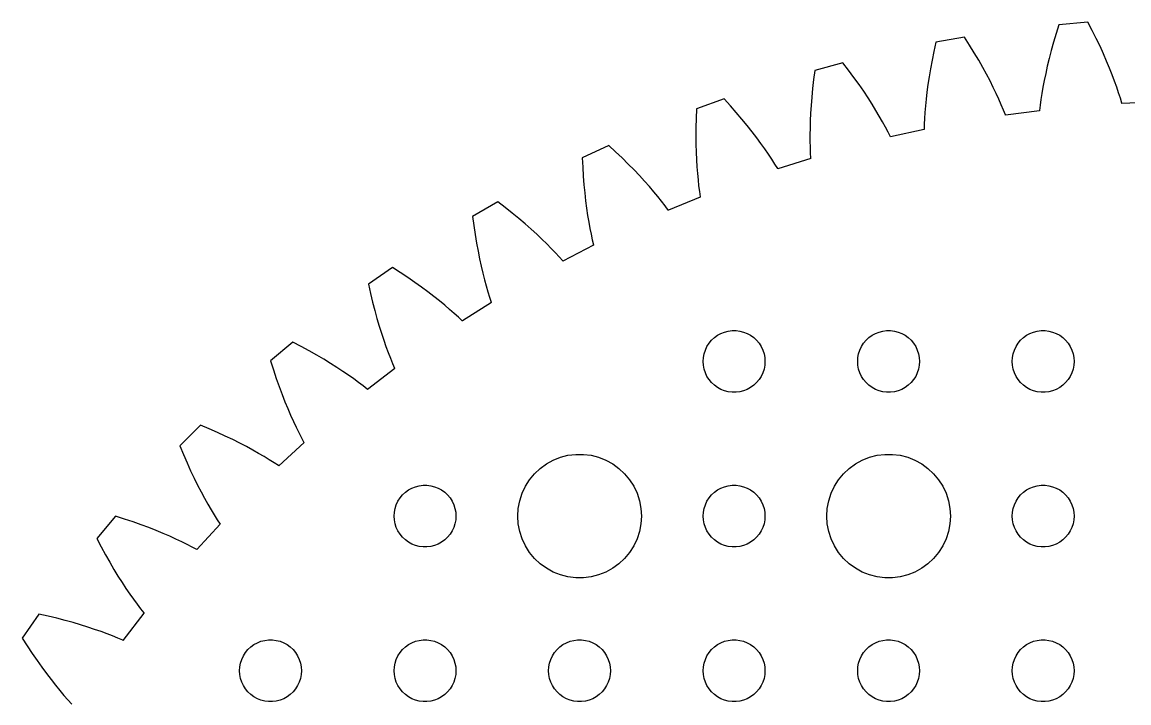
# Model space of a CAD drawing. Header units: metres. Extents: x -69 to 69, y -69 to 69.
# Drawn here: x -57.1 to -3.3, y 35.9 to 69 of the extents above; entities that cross this region are included whole.
import ezdxf

# ---------------------------------------------------------------- set-up
doc = ezdxf.new("R2010")
doc.units = ezdxf.units.M

msp = doc.modelspace()

# ---------------------------------------------------------------- linework, layer by layer
for p, q in [((-6.73305, 68.8321), (-6.8692, 68.3983)), ((-5.32181, 68.9556), (-6.73305, 68.8321)), ((-5.11238, 68.552), (-5.32181, 68.9556)), ((-11.3114, 68.2294), (-12.7065, 67.9834)), ((-11.0676, 67.8456), (-11.3114, 68.2294)), ((-6.8692, 68.3983), (-6.99295, 67.9795)), ((-4.91779, 68.161), (-5.11238, 68.552)), ((-12.7065, 67.9834), (-12.8044, 67.5393)), ((-10.8397, 67.473), (-11.0676, 67.8456)), ((-6.99295, 67.9795), (-7.10484, 67.5759)), ((-4.73752, 67.783), (-4.91779, 68.161)), ((-4.57106, 67.4184), (-4.73752, 67.783)), ((-12.8044, 67.5393), (-12.8911, 67.1113)), ((-10.6272, 67.1122), (-10.8397, 67.473)), ((-7.20544, 67.1879), (-7.29529, 66.8157)), ((-7.10484, 67.5759), (-7.20544, 67.1879)), ((-4.41795, 67.0674), (-4.57106, 67.4184)), ((-18.5833, 66.6172), (-18.6421, 66.1664)), ((-17.215, 66.9839), (-18.5833, 66.6172)), ((-16.9386, 66.6228), (-17.215, 66.9839)), ((-16.6791, 66.2715), (-16.9386, 66.6228)), ((-12.9674, 66.6995), (-13.0338, 66.3042)), ((-12.8911, 67.1113), (-12.9674, 66.6995)), ((-10.4296, 66.7634), (-10.6272, 67.1122)), ((-10.2464, 66.4271), (-10.4296, 66.7634)), ((-7.29529, 66.8157), (-7.37495, 66.4595)), ((-4.27765, 66.7305), (-4.41795, 67.0674)), ((-4.14966, 66.4079), (-4.27765, 66.7305)), ((-18.6421, 66.1664), (-18.6912, 65.7324)), ((-16.4359, 65.9306), (-16.6791, 66.2715)), ((-13.0338, 66.3042), (-13.0909, 65.9256)), ((-10.0773, 66.1037), (-10.2464, 66.4271)), ((-9.92169, 65.7936), (-10.0773, 66.1037)), ((-7.44499, 66.1196), (-7.50597, 65.7962)), ((-7.37495, 66.4595), (-7.44499, 66.1196)), ((-4.03345, 66.1001), (-4.14966, 66.4079)), ((-3.92848, 65.8072), (-4.03345, 66.1001)), ((-18.6912, 65.7324), (-18.7313, 65.3155)), ((-16.2087, 65.6004), (-16.4359, 65.9306)), ((-15.997, 65.2813), (-16.2087, 65.6004)), ((-13.1392, 65.5638), (-13.1794, 65.2191)), ((-13.0909, 65.9256), (-13.1392, 65.5638)), ((-9.7791, 65.497), (-9.92169, 65.7936)), ((-7.50597, 65.7962), (-7.55847, 65.4896)), ((-3.83423, 65.5295), (-3.92848, 65.8072)), ((-22.9875, 65.2286), (-24.3187, 64.7441)), ((-22.6808, 64.893), (-22.9875, 65.2286)), ((-18.7313, 65.3155), (-18.763, 64.9159)), ((-15.8003, 64.9739), (-15.997, 65.2813)), ((-13.1794, 65.2191), (-13.2119, 64.8917)), ((-9.64902, 65.2144), (-9.7791, 65.497)), ((-9.53091, 64.946), (-9.64902, 65.2144)), ((-7.60309, 65.1998), (-7.6404, 64.9271)), ((-7.55847, 65.4896), (-7.60309, 65.1998)), ((-3.75014, 65.2675), (-3.83423, 65.5295)), ((-3.67566, 65.0212), (-3.75014, 65.2675)), ((-3.67519, 65.0127), (-3.67566, 65.0212)), ((-2.00494, 65.0826), (-3.67519, 65.0127)), ((-24.3187, 64.7441), (-24.3379, 64.2898)), ((-22.3916, 64.5657), (-22.6808, 64.893)), ((-22.1196, 64.2472), (-22.3916, 64.5657)), ((-18.7869, 64.5338), (-18.8035, 64.1692)), ((-18.763, 64.9159), (-18.7869, 64.5338)), ((-15.6182, 64.6785), (-15.8003, 64.9739)), ((-15.4503, 64.3954), (-15.6182, 64.6785)), ((-13.2375, 64.5816), (-13.2567, 64.289)), ((-13.2119, 64.8917), (-13.2375, 64.5816)), ((-9.4243, 64.6922), (-9.53091, 64.946)), ((-9.32864, 64.4534), (-9.4243, 64.6922)), ((-7.66963, 64.6601), (-9.32742, 64.445)), ((-7.6404, 64.9271), (-7.67099, 64.6716)), ((-7.67099, 64.6716), (-7.66963, 64.6601)), ((-24.3379, 64.2898), (-24.3491, 63.8532)), ((-21.8645, 63.938), (-22.1196, 64.2472)), ((-21.6257, 63.6387), (-21.8645, 63.938)), ((-18.8035, 64.1692), (-18.8134, 63.8223)), ((-15.2961, 64.1252), (-15.4503, 64.3954)), ((-15.1551, 63.8682), (-15.2961, 64.1252)), ((-13.2701, 64.0141), (-13.2783, 63.757)), ((-13.2567, 64.289), (-13.2701, 64.0141)), ((-9.32742, 64.445), (-9.32864, 64.4534)), ((-24.3491, 63.8532), (-24.3527, 63.4344)), ((-24.3527, 63.4344), (-24.3494, 63.0336)), ((-21.403, 63.3495), (-21.6257, 63.6387)), ((-18.8134, 63.8223), (-18.8173, 63.4933)), ((-18.8173, 63.4933), (-18.8158, 63.1821)), ((-15.0267, 63.6247), (-15.1551, 63.8682)), ((-14.9106, 63.3951), (-15.0267, 63.6247)), ((-14.9087, 63.3868), (-14.9106, 63.3951)), ((-13.2759, 63.7457), (-14.9087, 63.3868)), ((-13.2783, 63.757), (-13.2759, 63.7457)), ((-28.5851, 62.9769), (-29.869, 62.3782)), ((-28.2502, 62.6693), (-28.5851, 62.9769)), ((-24.3494, 63.0336), (-24.3399, 62.6508)), ((-21.1959, 63.0711), (-21.403, 63.3495)), ((-21.004, 62.8038), (-21.1959, 63.0711)), ((-18.8158, 63.1821), (-18.8094, 62.889)), ((-18.8094, 62.889), (-18.7988, 62.614)), ((-29.869, 62.3782), (-29.8485, 61.924)), ((-27.9337, 62.3684), (-28.2502, 62.6693)), ((-27.635, 62.0749), (-27.9337, 62.3684)), ((-24.3399, 62.6508), (-24.3246, 62.2862)), ((-20.8268, 62.5481), (-21.004, 62.8038)), ((-20.6639, 62.3043), (-20.8268, 62.5481)), ((-18.7812, 62.346), (-20.3765, 61.8463)), ((-18.7988, 62.614), (-18.7846, 62.3571)), ((-18.7846, 62.3571), (-18.7812, 62.346)), ((-29.8485, 61.924), (-29.8216, 61.4881)), ((-27.3538, 61.7891), (-27.635, 62.0749)), ((-27.0899, 61.5117), (-27.3538, 61.7891)), ((-24.3246, 62.2862), (-24.3043, 61.9398)), ((-24.3043, 61.9398), (-24.2795, 61.6116)), ((-20.5148, 62.0729), (-20.6639, 62.3043)), ((-20.3791, 61.8543), (-20.5148, 62.0729)), ((-20.3765, 61.8463), (-20.3791, 61.8543)), ((-29.8216, 61.4881), (-29.7887, 61.0706)), ((-26.8428, 61.2431), (-27.0899, 61.5117)), ((-26.6123, 60.9838), (-26.8428, 61.2431)), ((-24.2795, 61.6116), (-24.2509, 61.3018)), ((-24.2509, 61.3018), (-24.219, 61.0103)), ((-29.7887, 61.0706), (-29.7505, 60.6715)), ((-26.3978, 60.7342), (-26.6123, 60.9838)), ((-26.1989, 60.4949), (-26.3978, 60.7342)), ((-24.219, 61.0103), (-24.1844, 60.7373)), ((-24.1844, 60.7373), (-24.1479, 60.4826)), ((-33.9651, 60.2459), (-35.1919, 59.5376)), ((-33.6047, 59.9686), (-33.9651, 60.2459)), ((-29.7505, 60.6715), (-29.7076, 60.291)), ((-29.7076, 60.291), (-29.6607, 59.9291)), ((-26.0154, 60.2662), (-26.1989, 60.4949)), ((-25.8468, 60.0487), (-26.0154, 60.2662)), ((-24.1436, 60.4719), (-25.6892, 59.835)), ((-24.1479, 60.4826), (-24.1436, 60.4719)), ((-33.2631, 59.6965), (-33.6047, 59.9686)), ((-32.94, 59.4301), (-33.2631, 59.6965)), ((-29.6607, 59.9291), (-29.6102, 59.5858)), ((-25.6925, 59.8428), (-25.8468, 60.0487)), ((-25.6892, 59.835), (-25.6925, 59.8428)), ((-35.1919, 59.5376), (-35.132, 59.0869)), ((-32.635, 59.17), (-32.94, 59.4301)), ((-32.3479, 58.9166), (-32.635, 59.17)), ((-29.6102, 59.5858), (-29.5569, 59.2611)), ((-29.5569, 59.2611), (-29.5014, 58.9549)), ((-35.132, 59.0869), (-35.0671, 58.655)), ((-35.0671, 58.655), (-34.998, 58.2419)), ((-32.0784, 58.6705), (-32.3479, 58.9166)), ((-31.8261, 58.4323), (-32.0784, 58.6705)), ((-29.5014, 58.9549), (-29.4442, 58.6674)), ((-29.4442, 58.6674), (-29.386, 58.3983)), ((-34.998, 58.2419), (-34.9252, 57.8477)), ((-31.5906, 58.2024), (-31.8261, 58.4323)), ((-31.3717, 57.9813), (-31.5906, 58.2024)), ((-29.3222, 58.1375), (-30.8064, 57.3683)), ((-29.386, 58.3983), (-29.3274, 58.1478)), ((-29.3274, 58.1478), (-29.3222, 58.1375)), ((-34.9252, 57.8477), (-34.8493, 57.4724)), ((-31.169, 57.7695), (-31.3717, 57.9813)), ((-30.982, 57.5675), (-31.169, 57.7695)), ((-30.8104, 57.3758), (-30.982, 57.5675)), ((-39.0866, 57.0564), (-40.2471, 56.2438)), ((-38.7035, 56.8116), (-39.0866, 57.0564)), ((-34.8493, 57.4724), (-34.771, 57.116)), ((-34.771, 57.116), (-34.6908, 56.7783)), ((-30.8064, 57.3683), (-30.8104, 57.3758)), ((-38.3394, 56.5703), (-38.7035, 56.8116)), ((-37.9943, 56.3331), (-38.3394, 56.5703)), ((-34.6908, 56.7783), (-34.6094, 56.4595)), ((-34.6094, 56.4595), (-34.5274, 56.1594)), ((-40.2471, 56.2438), (-40.1481, 55.8001)), ((-37.6678, 56.1005), (-37.9943, 56.3331)), ((-37.3598, 55.8731), (-37.6678, 56.1005)), ((-37.0698, 55.6515), (-37.3598, 55.8731)), ((-34.5274, 56.1594), (-34.4454, 55.8779)), ((-34.4454, 55.8779), (-34.3639, 55.615)), ((-40.1481, 55.8001), (-40.0458, 55.3755)), ((-40.0458, 55.3755), (-39.9409, 54.97)), ((-36.7977, 55.4361), (-37.0698, 55.6515)), ((-36.5431, 55.2276), (-36.7977, 55.4361)), ((-34.2776, 55.3607), (-35.6891, 54.4651)), ((-34.3639, 55.615), (-34.2837, 55.3705)), ((-34.2837, 55.3705), (-34.2776, 55.3607)), ((-39.9409, 54.97), (-39.834, 54.5837)), ((-36.3058, 55.0264), (-36.5431, 55.2276)), ((-36.0853, 54.8331), (-36.3058, 55.0264)), ((-35.8814, 54.6482), (-36.0853, 54.8331)), ((-39.834, 54.5837), (-39.7257, 54.2164)), ((-35.6938, 54.4722), (-35.8814, 54.6482)), ((-35.6891, 54.4651), (-35.6938, 54.4722)), ((-39.7257, 54.2164), (-39.6167, 53.8681)), ((-39.6167, 53.8681), (-39.5074, 53.5388)), ((-23.4561, 53.6558), (-23.3037, 53.7665)), ((-23.3037, 53.7665), (-23.1387, 53.8572)), ((-23.1387, 53.8572), (-22.9635, 53.9266)), ((-22.9635, 53.9266), (-22.7811, 53.9734)), ((-22.7811, 53.9734), (-22.5942, 53.997)), ((-22.5942, 53.997), (-22.4058, 53.997)), ((-22.4058, 53.997), (-22.2189, 53.9734)), ((-22.2189, 53.9734), (-22.0365, 53.9266)), ((-22.0365, 53.9266), (-21.8613, 53.8572)), ((-21.8613, 53.8572), (-21.6963, 53.7665)), ((-21.6963, 53.7665), (-21.5439, 53.6558)), ((-15.9561, 53.6558), (-15.8037, 53.7665)), ((-15.8037, 53.7665), (-15.6387, 53.8572)), ((-15.6387, 53.8572), (-15.4635, 53.9266)), ((-15.4635, 53.9266), (-15.2811, 53.9734)), ((-15.2811, 53.9734), (-15.0942, 53.997)), ((-15.0942, 53.997), (-14.9058, 53.997)), ((-14.9058, 53.997), (-14.7189, 53.9734)), ((-14.7189, 53.9734), (-14.5365, 53.9266)), ((-14.5365, 53.9266), (-14.3613, 53.8572)), ((-14.3613, 53.8572), (-14.1963, 53.7665)), ((-14.1963, 53.7665), (-14.0439, 53.6558)), ((-8.45613, 53.6558), (-8.30373, 53.7665)), ((-8.30373, 53.7665), (-8.13866, 53.8572)), ((-8.13866, 53.8572), (-7.96352, 53.9266)), ((-7.96352, 53.9266), (-7.78107, 53.9734)), ((-7.78107, 53.9734), (-7.59418, 53.997)), ((-7.59418, 53.997), (-7.40581, 53.997)), ((-7.40581, 53.997), (-7.21892, 53.9734)), ((-7.21892, 53.9734), (-7.03647, 53.9266)), ((-7.03647, 53.9266), (-6.86133, 53.8572)), ((-6.86133, 53.8572), (-6.69626, 53.7665)), ((-6.69626, 53.7665), (-6.54385, 53.6558)), ((-43.9107, 53.4326), (-44.9959, 52.522)), ((-43.5076, 53.2222), (-43.9107, 53.4326)), ((-43.124, 53.0135), (-43.5076, 53.2222)), ((-39.5074, 53.5388), (-39.3985, 53.2282)), ((-39.3985, 53.2282), (-39.2906, 52.9364)), ((-23.8947, 53.0522), (-23.8145, 53.2226)), ((-23.8145, 53.2226), (-23.7135, 53.3817)), ((-23.7135, 53.3817), (-23.5934, 53.5268)), ((-23.5934, 53.5268), (-23.4561, 53.6558)), ((-21.5439, 53.6558), (-21.4065, 53.5268)), ((-21.4065, 53.5268), (-21.2865, 53.3817)), ((-21.2865, 53.3817), (-21.1855, 53.2226)), ((-21.1855, 53.2226), (-21.1053, 53.0522)), ((-16.3947, 53.0522), (-16.3145, 53.2226)), ((-16.3145, 53.2226), (-16.2135, 53.3817)), ((-16.2135, 53.3817), (-16.0934, 53.5268)), ((-16.0934, 53.5268), (-15.9561, 53.6558)), ((-14.0439, 53.6558), (-13.9065, 53.5268)), ((-13.9065, 53.5268), (-13.7865, 53.3817)), ((-13.7865, 53.3817), (-13.6855, 53.2226)), ((-13.6855, 53.2226), (-13.6053, 53.0522)), ((-8.89465, 53.0522), (-8.81445, 53.2226)), ((-8.81445, 53.2226), (-8.71352, 53.3817)), ((-8.71352, 53.3817), (-8.59344, 53.5268)), ((-8.59344, 53.5268), (-8.45613, 53.6558)), ((-6.54385, 53.6558), (-6.40654, 53.5268)), ((-6.40654, 53.5268), (-6.28647, 53.3817)), ((-6.28647, 53.3817), (-6.18553, 53.2226)), ((-6.18553, 53.2226), (-6.10533, 53.0522)), ((-42.7595, 52.8073), (-43.124, 53.0135)), ((-42.414, 52.604), (-42.7595, 52.8073)), ((-39.2906, 52.9364), (-39.1844, 52.6631)), ((-39.1844, 52.6631), (-39.0803, 52.4083)), ((-24, 52.5), (-23.9882, 52.688)), ((-23.9882, 52.688), (-23.9529, 52.873)), ((-23.9529, 52.873), (-23.8947, 53.0522)), ((-21.1053, 53.0522), (-21.0471, 52.873)), ((-21.0471, 52.873), (-21.0118, 52.688)), ((-21.0118, 52.688), (-21, 52.5)), ((-16.5, 52.5), (-16.4882, 52.688)), ((-16.4882, 52.688), (-16.4529, 52.873)), ((-16.4529, 52.873), (-16.3947, 53.0522)), ((-13.6053, 53.0522), (-13.5471, 52.873)), ((-13.5471, 52.873), (-13.5118, 52.688)), ((-13.5118, 52.688), (-13.5, 52.5)), ((-9, 52.5), (-8.98816, 52.688)), ((-8.98816, 52.688), (-8.95287, 52.873)), ((-8.95287, 52.873), (-8.89465, 53.0522)), ((-6.10533, 53.0522), (-6.04712, 52.873)), ((-6.04712, 52.873), (-6.01183, 52.688)), ((-6.01183, 52.688), (-6, 52.5)), ((-44.9959, 52.522), (-44.8586, 52.0886)), ((-42.0872, 52.4044), (-42.414, 52.604)), ((-41.7791, 52.2088), (-42.0872, 52.4044)), ((-41.4892, 52.0181), (-41.7791, 52.2088)), ((-38.9722, 52.1625), (-40.3003, 51.1473)), ((-39.0803, 52.4083), (-38.9791, 52.1718)), ((-38.9791, 52.1718), (-38.9722, 52.1625)), ((-23.9882, 52.312), (-24, 52.5)), ((-23.9529, 52.127), (-23.9882, 52.312)), ((-23.8947, 51.9478), (-23.9529, 52.127)), ((-21.0471, 52.127), (-21.1053, 51.9478)), ((-21.0118, 52.312), (-21.0471, 52.127)), ((-21, 52.5), (-21.0118, 52.312)), ((-16.4882, 52.312), (-16.5, 52.5)), ((-16.4529, 52.127), (-16.4882, 52.312)), ((-16.3947, 51.9478), (-16.4529, 52.127)), ((-13.5471, 52.127), (-13.6053, 51.9478)), ((-13.5118, 52.312), (-13.5471, 52.127)), ((-13.5, 52.5), (-13.5118, 52.312)), ((-8.98816, 52.312), (-9, 52.5)), ((-8.95287, 52.127), (-8.98816, 52.312)), ((-8.89465, 51.9478), (-8.95287, 52.127)), ((-6.04712, 52.127), (-6.10533, 51.9478)), ((-6.01183, 52.312), (-6.04712, 52.127)), ((-6, 52.5), (-6.01183, 52.312)), ((-44.8586, 52.0886), (-44.7197, 51.6745)), ((-44.7197, 51.6745), (-44.5799, 51.2798)), ((-41.2175, 51.8325), (-41.4892, 52.0181)), ((-40.9635, 51.6528), (-41.2175, 51.8325)), ((-40.727, 51.4794), (-40.9635, 51.6528)), ((-23.8145, 51.7774), (-23.8947, 51.9478)), ((-23.7135, 51.6183), (-23.8145, 51.7774)), ((-23.5934, 51.4732), (-23.7135, 51.6183)), ((-21.2865, 51.6183), (-21.4065, 51.4732)), ((-21.1855, 51.7774), (-21.2865, 51.6183)), ((-21.1053, 51.9478), (-21.1855, 51.7774)), ((-16.3145, 51.7774), (-16.3947, 51.9478)), ((-16.2135, 51.6183), (-16.3145, 51.7774)), ((-16.0934, 51.4732), (-16.2135, 51.6183)), ((-13.7865, 51.6183), (-13.9065, 51.4732)), ((-13.6855, 51.7774), (-13.7865, 51.6183)), ((-13.6053, 51.9478), (-13.6855, 51.7774)), ((-8.81445, 51.7774), (-8.89465, 51.9478)), ((-8.71352, 51.6183), (-8.81445, 51.7774)), ((-8.59344, 51.4732), (-8.71352, 51.6183)), ((-6.28647, 51.6183), (-6.40654, 51.4732)), ((-6.18553, 51.7774), (-6.28647, 51.6183)), ((-6.10533, 51.9478), (-6.18553, 51.7774)), ((-44.5799, 51.2798), (-44.4397, 50.9042)), ((-40.5078, 51.313), (-40.727, 51.4794)), ((-40.3055, 51.154), (-40.5078, 51.313)), ((-40.3003, 51.1473), (-40.3055, 51.154)), ((-23.4561, 51.3442), (-23.5934, 51.4732)), ((-23.3037, 51.2335), (-23.4561, 51.3442)), ((-23.1387, 51.1428), (-23.3037, 51.2335)), ((-22.9635, 51.0734), (-23.1387, 51.1428)), ((-22.7811, 51.0266), (-22.9635, 51.0734)), ((-22.0365, 51.0734), (-22.2189, 51.0266)), ((-21.8613, 51.1428), (-22.0365, 51.0734)), ((-21.6963, 51.2335), (-21.8613, 51.1428)), ((-21.5439, 51.3442), (-21.6963, 51.2335)), ((-21.4065, 51.4732), (-21.5439, 51.3442)), ((-15.9561, 51.3442), (-16.0934, 51.4732)), ((-15.8037, 51.2335), (-15.9561, 51.3442)), ((-15.6387, 51.1428), (-15.8037, 51.2335)), ((-15.4635, 51.0734), (-15.6387, 51.1428)), ((-15.2811, 51.0266), (-15.4635, 51.0734)), ((-14.5365, 51.0734), (-14.7189, 51.0266)), ((-14.3613, 51.1428), (-14.5365, 51.0734)), ((-14.1963, 51.2335), (-14.3613, 51.1428)), ((-14.0439, 51.3442), (-14.1963, 51.2335)), ((-13.9065, 51.4732), (-14.0439, 51.3442)), ((-8.45613, 51.3442), (-8.59344, 51.4732)), ((-8.30373, 51.2335), (-8.45613, 51.3442)), ((-8.13866, 51.1428), (-8.30373, 51.2335)), ((-7.96352, 51.0734), (-8.13866, 51.1428)), ((-7.78107, 51.0266), (-7.96352, 51.0734)), ((-7.03647, 51.0734), (-7.21892, 51.0266)), ((-6.86133, 51.1428), (-7.03647, 51.0734)), ((-6.69626, 51.2335), (-6.86133, 51.1428)), ((-6.54385, 51.3442), (-6.69626, 51.2335)), ((-6.40654, 51.4732), (-6.54385, 51.3442)), ((-44.4397, 50.9042), (-44.2999, 50.5478)), ((-44.2999, 50.5478), (-44.1608, 50.2103)), ((-22.5942, 51.003), (-22.7811, 51.0266)), ((-22.4058, 51.003), (-22.5942, 51.003)), ((-22.2189, 51.0266), (-22.4058, 51.003)), ((-15.0942, 51.003), (-15.2811, 51.0266)), ((-14.9058, 51.003), (-15.0942, 51.003)), ((-14.7189, 51.0266), (-14.9058, 51.003)), ((-7.59418, 51.003), (-7.78107, 51.0266)), ((-7.40581, 51.003), (-7.59418, 51.003)), ((-7.21892, 51.0266), (-7.40581, 51.003)), ((-44.1608, 50.2103), (-44.0232, 49.8918)), ((-44.0232, 49.8918), (-43.8877, 49.5919)), ((-43.8877, 49.5919), (-43.7548, 49.3106)), ((-48.4005, 49.4023), (-49.4023, 48.4005)), ((-47.9807, 49.2277), (-48.4005, 49.4023)), ((-47.5803, 49.0533), (-47.9807, 49.2277)), ((-47.1992, 48.8796), (-47.5803, 49.0533)), ((-43.7548, 49.3106), (-43.6252, 49.0476)), ((-43.6252, 49.0476), (-43.4993, 48.8028)), ((-49.4023, 48.4005), (-49.2277, 47.9807)), ((-46.8373, 48.7072), (-47.1992, 48.8796)), ((-46.4944, 48.5368), (-46.8373, 48.7072)), ((-46.1704, 48.3689), (-46.4944, 48.5368)), ((-45.865, 48.2041), (-46.1704, 48.3689)), ((-43.3701, 48.5674), (-44.6047, 47.4403)), ((-43.4993, 48.8028), (-43.3778, 48.576)), ((-43.3778, 48.576), (-43.3701, 48.5674)), ((-49.2277, 47.9807), (-49.0533, 47.5803)), ((-45.5781, 48.0429), (-45.865, 48.2041)), ((-45.3094, 47.886), (-45.5781, 48.0429)), ((-45.0588, 47.7339), (-45.3094, 47.886)), ((-31.2773, 47.7145), (-30.927, 47.8532)), ((-30.927, 47.8532), (-30.5621, 47.9469)), ((-30.5621, 47.9469), (-30.1884, 47.9941)), ((-30.1884, 47.9941), (-29.8116, 47.9941)), ((-29.8116, 47.9941), (-29.4379, 47.9469)), ((-29.4379, 47.9469), (-29.0729, 47.8532)), ((-29.0729, 47.8532), (-28.7227, 47.7145)), ((-16.2773, 47.7145), (-15.927, 47.8532)), ((-15.927, 47.8532), (-15.5621, 47.9469)), ((-15.5621, 47.9469), (-15.1884, 47.9941)), ((-15.1884, 47.9941), (-14.8116, 47.9941)), ((-14.8116, 47.9941), (-14.4379, 47.9469)), ((-14.4379, 47.9469), (-14.0729, 47.8532)), ((-14.0729, 47.8532), (-13.7227, 47.7145)), ((-49.0533, 47.5803), (-48.8796, 47.1992)), ((-44.8259, 47.5872), (-45.0588, 47.7339)), ((-44.6105, 47.4464), (-44.8259, 47.5872)), ((-44.6047, 47.4403), (-44.6105, 47.4464)), ((-32.1869, 47.0536), (-31.9123, 47.3115)), ((-31.9123, 47.3115), (-31.6075, 47.533)), ((-31.6075, 47.533), (-31.2773, 47.7145)), ((-28.7227, 47.7145), (-28.3925, 47.533)), ((-28.3925, 47.533), (-28.0877, 47.3115)), ((-28.0877, 47.3115), (-27.8131, 47.0536)), ((-17.1869, 47.0536), (-16.9123, 47.3115)), ((-16.9123, 47.3115), (-16.6075, 47.533)), ((-16.6075, 47.533), (-16.2773, 47.7145)), ((-13.7227, 47.7145), (-13.3925, 47.533)), ((-13.3925, 47.533), (-13.0877, 47.3115)), ((-13.0877, 47.3115), (-12.8131, 47.0536)), ((-48.8796, 47.1992), (-48.7072, 46.8373)), ((-48.7072, 46.8373), (-48.5368, 46.4944)), ((-32.6289, 46.4453), (-32.427, 46.7634)), ((-32.427, 46.7634), (-32.1869, 47.0536)), ((-27.8131, 47.0536), (-27.5729, 46.7634)), ((-27.5729, 46.7634), (-27.3711, 46.4453)), ((-17.6289, 46.4453), (-17.427, 46.7634)), ((-17.427, 46.7634), (-17.1869, 47.0536)), ((-12.8131, 47.0536), (-12.5729, 46.7634)), ((-12.5729, 46.7634), (-12.3711, 46.4453)), ((-48.5368, 46.4944), (-48.3689, 46.1704)), ((-38.4561, 46.1558), (-38.3037, 46.2665)), ((-38.3037, 46.2665), (-38.1387, 46.3572)), ((-38.1387, 46.3572), (-37.9635, 46.4266)), ((-37.9635, 46.4266), (-37.7811, 46.4734)), ((-37.7811, 46.4734), (-37.5942, 46.497)), ((-37.5942, 46.497), (-37.4058, 46.497)), ((-37.4058, 46.497), (-37.2189, 46.4734)), ((-37.2189, 46.4734), (-37.0365, 46.4266)), ((-37.0365, 46.4266), (-36.8613, 46.3572)), ((-36.8613, 46.3572), (-36.6963, 46.2665)), ((-36.6963, 46.2665), (-36.5439, 46.1558)), ((-32.7893, 46.1044), (-32.6289, 46.4453)), ((-27.3711, 46.4453), (-27.2107, 46.1044)), ((-23.4561, 46.1558), (-23.3037, 46.2665)), ((-23.3037, 46.2665), (-23.1387, 46.3572)), ((-23.1387, 46.3572), (-22.9635, 46.4266)), ((-22.9635, 46.4266), (-22.7811, 46.4734)), ((-22.7811, 46.4734), (-22.5942, 46.497)), ((-22.5942, 46.497), (-22.4058, 46.497)), ((-22.4058, 46.497), (-22.2189, 46.4734)), ((-22.2189, 46.4734), (-22.0365, 46.4266)), ((-22.0365, 46.4266), (-21.8613, 46.3572)), ((-21.8613, 46.3572), (-21.6963, 46.2665)), ((-21.6963, 46.2665), (-21.5439, 46.1558)), ((-17.7893, 46.1044), (-17.6289, 46.4453)), ((-12.3711, 46.4453), (-12.2107, 46.1044)), ((-8.45613, 46.1558), (-8.30373, 46.2665)), ((-8.30373, 46.2665), (-8.13866, 46.3572)), ((-8.13866, 46.3572), (-7.96352, 46.4266)), ((-7.96352, 46.4266), (-7.78107, 46.4734)), ((-7.78107, 46.4734), (-7.59418, 46.497)), ((-7.59418, 46.497), (-7.40581, 46.497)), ((-7.40581, 46.497), (-7.21892, 46.4734)), ((-7.21892, 46.4734), (-7.03647, 46.4266)), ((-7.03647, 46.4266), (-6.86133, 46.3572)), ((-6.86133, 46.3572), (-6.69626, 46.2665)), ((-6.69626, 46.2665), (-6.54385, 46.1558)), ((-48.3689, 46.1704), (-48.2041, 45.865)), ((-48.2041, 45.865), (-48.0429, 45.5781)), ((-38.8947, 45.5522), (-38.8145, 45.7226)), ((-38.8145, 45.7226), (-38.7135, 45.8817)), ((-38.7135, 45.8817), (-38.5934, 46.0268)), ((-38.5934, 46.0268), (-38.4561, 46.1558)), ((-36.5439, 46.1558), (-36.4065, 46.0268)), ((-36.4065, 46.0268), (-36.2865, 45.8817)), ((-36.2865, 45.8817), (-36.1855, 45.7226)), ((-36.1855, 45.7226), (-36.1053, 45.5522)), ((-32.9763, 45.376), (-32.9057, 45.7461)), ((-32.9057, 45.7461), (-32.7893, 46.1044)), ((-27.2107, 46.1044), (-27.0942, 45.7461)), ((-27.0942, 45.7461), (-27.0237, 45.376)), ((-23.8947, 45.5522), (-23.8145, 45.7226)), ((-23.8145, 45.7226), (-23.7135, 45.8817)), ((-23.7135, 45.8817), (-23.5934, 46.0268)), ((-23.5934, 46.0268), (-23.4561, 46.1558)), ((-21.5439, 46.1558), (-21.4065, 46.0268)), ((-21.4065, 46.0268), (-21.2865, 45.8817)), ((-21.2865, 45.8817), (-21.1855, 45.7226)), ((-21.1855, 45.7226), (-21.1053, 45.5522)), ((-17.9763, 45.376), (-17.9057, 45.7461)), ((-17.9057, 45.7461), (-17.7893, 46.1044)), ((-12.2107, 46.1044), (-12.0942, 45.7461)), ((-12.0942, 45.7461), (-12.0237, 45.376)), ((-8.89465, 45.5522), (-8.81445, 45.7226)), ((-8.81445, 45.7226), (-8.71352, 45.8817)), ((-8.71352, 45.8817), (-8.59344, 46.0268)), ((-8.59344, 46.0268), (-8.45613, 46.1558)), ((-6.54385, 46.1558), (-6.40654, 46.0268)), ((-6.40654, 46.0268), (-6.28647, 45.8817)), ((-6.28647, 45.8817), (-6.18553, 45.7226)), ((-6.18553, 45.7226), (-6.10533, 45.5522)), ((-48.0429, 45.5781), (-47.886, 45.3094)), ((-47.886, 45.3094), (-47.7339, 45.0588)), ((-39, 45), (-38.9882, 45.188)), ((-38.9882, 45.188), (-38.9529, 45.373)), ((-38.9529, 45.373), (-38.8947, 45.5522)), ((-36.1053, 45.5522), (-36.0471, 45.373)), ((-36.0471, 45.373), (-36.0118, 45.188)), ((-36.0118, 45.188), (-36, 45)), ((-33, 45), (-32.9763, 45.376)), ((-27.0237, 45.376), (-27, 45)), ((-24, 45), (-23.9882, 45.188)), ((-23.9882, 45.188), (-23.9529, 45.373)), ((-23.9529, 45.373), (-23.8947, 45.5522)), ((-21.1053, 45.5522), (-21.0471, 45.373)), ((-21.0471, 45.373), (-21.0118, 45.188)), ((-21.0118, 45.188), (-21, 45)), ((-18, 45), (-17.9763, 45.376)), ((-12.0237, 45.376), (-12, 45)), ((-9, 45), (-8.98816, 45.188)), ((-8.98816, 45.188), (-8.95287, 45.373)), ((-8.95287, 45.373), (-8.89465, 45.5522)), ((-6.10533, 45.5522), (-6.04712, 45.373)), ((-6.04712, 45.373), (-6.01183, 45.188)), ((-6.01183, 45.188), (-6, 45)), ((-52.522, 44.9959), (-53.4326, 43.9107)), ((-52.0886, 44.8586), (-52.522, 44.9959)), ((-51.6745, 44.7197), (-52.0886, 44.8586)), ((-51.2798, 44.5799), (-51.6745, 44.7197)), ((-47.438, 44.6026), (-48.5697, 43.3722)), ((-47.7339, 45.0588), (-47.5872, 44.8259)), ((-47.5872, 44.8259), (-47.4464, 44.6105)), ((-47.4464, 44.6105), (-47.438, 44.6026)), ((-38.9882, 44.812), (-39, 45)), ((-38.9529, 44.627), (-38.9882, 44.812)), ((-38.8947, 44.4478), (-38.9529, 44.627)), ((-36.0471, 44.627), (-36.1053, 44.4478)), ((-36.0118, 44.812), (-36.0471, 44.627)), ((-36, 45), (-36.0118, 44.812)), ((-32.9763, 44.624), (-33, 45)), ((-32.9057, 44.2539), (-32.9763, 44.624)), ((-27.0237, 44.624), (-27.0942, 44.2539)), ((-27, 45), (-27.0237, 44.624)), ((-23.9882, 44.812), (-24, 45)), ((-23.9529, 44.627), (-23.9882, 44.812)), ((-23.8947, 44.4478), (-23.9529, 44.627)), ((-21.0471, 44.627), (-21.1053, 44.4478)), ((-21.0118, 44.812), (-21.0471, 44.627)), ((-21, 45), (-21.0118, 44.812)), ((-17.9763, 44.624), (-18, 45)), ((-17.9057, 44.2539), (-17.9763, 44.624)), ((-12.0237, 44.624), (-12.0942, 44.2539)), ((-12, 45), (-12.0237, 44.624)), ((-8.98816, 44.812), (-9, 45)), ((-8.95287, 44.627), (-8.98816, 44.812)), ((-8.89465, 44.4478), (-8.95287, 44.627)), ((-6.04712, 44.627), (-6.10533, 44.4478)), ((-6.01183, 44.812), (-6.04712, 44.627)), ((-6, 45), (-6.01183, 44.812)), ((-50.9042, 44.4397), (-51.2798, 44.5799)), ((-50.5478, 44.2999), (-50.9042, 44.4397)), ((-50.2103, 44.1608), (-50.5478, 44.2999)), ((-49.8918, 44.0232), (-50.2103, 44.1608)), ((-38.8145, 44.2774), (-38.8947, 44.4478)), ((-38.7135, 44.1183), (-38.8145, 44.2774)), ((-38.5934, 43.9732), (-38.7135, 44.1183)), ((-36.2865, 44.1183), (-36.4065, 43.9732)), ((-36.1855, 44.2774), (-36.2865, 44.1183)), ((-36.1053, 44.4478), (-36.1855, 44.2774)), ((-32.7893, 43.8956), (-32.9057, 44.2539)), ((-27.0942, 44.2539), (-27.2107, 43.8956)), ((-23.8145, 44.2774), (-23.8947, 44.4478)), ((-23.7135, 44.1183), (-23.8145, 44.2774)), ((-23.5934, 43.9732), (-23.7135, 44.1183)), ((-21.2865, 44.1183), (-21.4065, 43.9732)), ((-21.1855, 44.2774), (-21.2865, 44.1183)), ((-21.1053, 44.4478), (-21.1855, 44.2774)), ((-17.7893, 43.8956), (-17.9057, 44.2539)), ((-12.0942, 44.2539), (-12.2107, 43.8956)), ((-8.81445, 44.2774), (-8.89465, 44.4478)), ((-8.71352, 44.1183), (-8.81445, 44.2774)), ((-8.59344, 43.9732), (-8.71352, 44.1183)), ((-6.28647, 44.1183), (-6.40654, 43.9732)), ((-6.18553, 44.2774), (-6.28647, 44.1183)), ((-6.10533, 44.4478), (-6.18553, 44.2774)), ((-53.4326, 43.9107), (-53.2222, 43.5076)), ((-49.5919, 43.8877), (-49.8918, 44.0232)), ((-49.3106, 43.7548), (-49.5919, 43.8877)), ((-49.0476, 43.6252), (-49.3106, 43.7548)), ((-48.8028, 43.4993), (-49.0476, 43.6252)), ((-38.4561, 43.8442), (-38.5934, 43.9732)), ((-38.3037, 43.7335), (-38.4561, 43.8442)), ((-38.1387, 43.6428), (-38.3037, 43.7335)), ((-37.9635, 43.5734), (-38.1387, 43.6428)), ((-37.7811, 43.5266), (-37.9635, 43.5734)), ((-37.5942, 43.503), (-37.7811, 43.5266)), ((-37.2189, 43.5266), (-37.4058, 43.503)), ((-37.0365, 43.5734), (-37.2189, 43.5266)), ((-36.8613, 43.6428), (-37.0365, 43.5734)), ((-36.6963, 43.7335), (-36.8613, 43.6428)), ((-36.5439, 43.8442), (-36.6963, 43.7335)), ((-36.4065, 43.9732), (-36.5439, 43.8442)), ((-32.6289, 43.5547), (-32.7893, 43.8956)), ((-32.427, 43.2366), (-32.6289, 43.5547)), ((-27.3711, 43.5547), (-27.5729, 43.2366)), ((-27.2107, 43.8956), (-27.3711, 43.5547)), ((-23.4561, 43.8442), (-23.5934, 43.9732)), ((-23.3037, 43.7335), (-23.4561, 43.8442)), ((-23.1387, 43.6428), (-23.3037, 43.7335)), ((-22.9635, 43.5734), (-23.1387, 43.6428)), ((-22.7811, 43.5266), (-22.9635, 43.5734)), ((-22.5942, 43.503), (-22.7811, 43.5266)), ((-22.2189, 43.5266), (-22.4058, 43.503)), ((-22.0365, 43.5734), (-22.2189, 43.5266)), ((-21.8613, 43.6428), (-22.0365, 43.5734)), ((-21.6963, 43.7335), (-21.8613, 43.6428)), ((-21.5439, 43.8442), (-21.6963, 43.7335)), ((-21.4065, 43.9732), (-21.5439, 43.8442)), ((-17.6289, 43.5547), (-17.7893, 43.8956)), ((-17.427, 43.2366), (-17.6289, 43.5547)), ((-12.3711, 43.5547), (-12.5729, 43.2366)), ((-12.2107, 43.8956), (-12.3711, 43.5547)), ((-8.45613, 43.8442), (-8.59344, 43.9732)), ((-8.30373, 43.7335), (-8.45613, 43.8442)), ((-8.13866, 43.6428), (-8.30373, 43.7335)), ((-7.96352, 43.5734), (-8.13866, 43.6428)), ((-7.78107, 43.5266), (-7.96352, 43.5734)), ((-7.59418, 43.503), (-7.78107, 43.5266)), ((-7.21892, 43.5266), (-7.40581, 43.503)), ((-7.03647, 43.5734), (-7.21892, 43.5266)), ((-6.86133, 43.6428), (-7.03647, 43.5734)), ((-6.69626, 43.7335), (-6.86133, 43.6428)), ((-6.54385, 43.8442), (-6.69626, 43.7335)), ((-6.40654, 43.9732), (-6.54385, 43.8442)), ((-53.2222, 43.5076), (-53.0135, 43.124)), ((-53.0135, 43.124), (-52.8073, 42.7595)), ((-48.576, 43.3778), (-48.8028, 43.4993)), ((-48.5697, 43.3722), (-48.576, 43.3778)), ((-37.4058, 43.503), (-37.5942, 43.503)), ((-32.1869, 42.9464), (-32.427, 43.2366)), ((-27.5729, 43.2366), (-27.8131, 42.9464)), ((-22.4058, 43.503), (-22.5942, 43.503)), ((-17.1869, 42.9464), (-17.427, 43.2366)), ((-12.5729, 43.2366), (-12.8131, 42.9464)), ((-7.40581, 43.503), (-7.59418, 43.503)), ((-52.8073, 42.7595), (-52.604, 42.414)), ((-31.9123, 42.6885), (-32.1869, 42.9464)), ((-31.6075, 42.467), (-31.9123, 42.6885)), ((-31.2773, 42.2855), (-31.6075, 42.467)), ((-28.3925, 42.467), (-28.7227, 42.2855)), ((-28.0877, 42.6885), (-28.3925, 42.467)), ((-27.8131, 42.9464), (-28.0877, 42.6885)), ((-16.9123, 42.6885), (-17.1869, 42.9464)), ((-16.6075, 42.467), (-16.9123, 42.6885)), ((-16.2773, 42.2855), (-16.6075, 42.467)), ((-13.3925, 42.467), (-13.7227, 42.2855)), ((-13.0877, 42.6885), (-13.3925, 42.467)), ((-12.8131, 42.9464), (-13.0877, 42.6885)), ((-52.604, 42.414), (-52.4044, 42.0872)), ((-52.4044, 42.0872), (-52.2088, 41.7791)), ((-30.927, 42.1468), (-31.2773, 42.2855)), ((-30.5621, 42.0531), (-30.927, 42.1468)), ((-30.1884, 42.0059), (-30.5621, 42.0531)), ((-29.8116, 42.0059), (-30.1884, 42.0059)), ((-29.4379, 42.0531), (-29.8116, 42.0059)), ((-29.0729, 42.1468), (-29.4379, 42.0531)), ((-28.7227, 42.2855), (-29.0729, 42.1468)), ((-15.927, 42.1468), (-16.2773, 42.2855)), ((-15.5621, 42.0531), (-15.927, 42.1468)), ((-15.1884, 42.0059), (-15.5621, 42.0531)), ((-14.8116, 42.0059), (-15.1884, 42.0059)), ((-14.4379, 42.0531), (-14.8116, 42.0059)), ((-14.0729, 42.1468), (-14.4379, 42.0531)), ((-13.7227, 42.2855), (-14.0729, 42.1468)), ((-52.2088, 41.7791), (-52.0181, 41.4892)), ((-52.0181, 41.4892), (-51.8325, 41.2175)), ((-51.8325, 41.2175), (-51.6528, 40.9635)), ((-51.6528, 40.9635), (-51.4794, 40.727)), ((-51.1449, 40.2984), (-52.165, 38.974)), ((-51.4794, 40.727), (-51.313, 40.5078)), ((-51.313, 40.5078), (-51.154, 40.3055)), ((-51.154, 40.3055), (-51.1449, 40.2984)), ((-56.2438, 40.2471), (-57.0564, 39.0866)), ((-55.8001, 40.1481), (-56.2438, 40.2471)), ((-55.3755, 40.0458), (-55.8001, 40.1481)), ((-54.97, 39.9409), (-55.3755, 40.0458)), ((-54.5837, 39.834), (-54.97, 39.9409)), ((-54.2164, 39.7257), (-54.5837, 39.834)), ((-53.8681, 39.6167), (-54.2164, 39.7257)), ((-53.5388, 39.5074), (-53.8681, 39.6167)), ((-53.2282, 39.3985), (-53.5388, 39.5074)), ((-52.9364, 39.2906), (-53.2282, 39.3985)), ((-52.6631, 39.1844), (-52.9364, 39.2906)), ((-57.0564, 39.0866), (-56.8116, 38.7035)), ((-56.8116, 38.7035), (-56.5703, 38.3394)), ((-52.4083, 39.0803), (-52.6631, 39.1844)), ((-52.1718, 38.9791), (-52.4083, 39.0803)), ((-52.165, 38.974), (-52.1718, 38.9791)), ((-45.9561, 38.6558), (-45.8037, 38.7665)), ((-45.8037, 38.7665), (-45.6387, 38.8572)), ((-45.6387, 38.8572), (-45.4635, 38.9266)), ((-45.4635, 38.9266), (-45.2811, 38.9734)), ((-45.2811, 38.9734), (-45.0942, 38.997)), ((-45.0942, 38.997), (-44.9058, 38.997)), ((-44.9058, 38.997), (-44.7189, 38.9734)), ((-44.7189, 38.9734), (-44.5365, 38.9266)), ((-44.5365, 38.9266), (-44.3613, 38.8572)), ((-44.3613, 38.8572), (-44.1963, 38.7665)), ((-44.1963, 38.7665), (-44.0439, 38.6558)), ((-38.4561, 38.6558), (-38.3037, 38.7665)), ((-38.3037, 38.7665), (-38.1387, 38.8572)), ((-38.1387, 38.8572), (-37.9635, 38.9266)), ((-37.9635, 38.9266), (-37.7811, 38.9734)), ((-37.7811, 38.9734), (-37.5942, 38.997)), ((-37.5942, 38.997), (-37.4058, 38.997)), ((-37.4058, 38.997), (-37.2189, 38.9734)), ((-37.2189, 38.9734), (-37.0365, 38.9266)), ((-37.0365, 38.9266), (-36.8613, 38.8572)), ((-36.8613, 38.8572), (-36.6963, 38.7665)), ((-36.6963, 38.7665), (-36.5439, 38.6558)), ((-30.9561, 38.6558), (-30.8037, 38.7665)), ((-30.8037, 38.7665), (-30.6387, 38.8572)), ((-30.6387, 38.8572), (-30.4635, 38.9266)), ((-30.4635, 38.9266), (-30.2811, 38.9734)), ((-30.2811, 38.9734), (-30.0942, 38.997)), ((-30.0942, 38.997), (-29.9058, 38.997)), ((-29.9058, 38.997), (-29.7189, 38.9734)), ((-29.7189, 38.9734), (-29.5365, 38.9266)), ((-29.5365, 38.9266), (-29.3613, 38.8572)), ((-29.3613, 38.8572), (-29.1963, 38.7665)), ((-29.1963, 38.7665), (-29.0439, 38.6558)), ((-23.4561, 38.6558), (-23.3037, 38.7665)), ((-23.3037, 38.7665), (-23.1387, 38.8572)), ((-23.1387, 38.8572), (-22.9635, 38.9266)), ((-22.9635, 38.9266), (-22.7811, 38.9734)), ((-22.7811, 38.9734), (-22.5942, 38.997)), ((-22.5942, 38.997), (-22.4058, 38.997)), ((-22.4058, 38.997), (-22.2189, 38.9734)), ((-22.2189, 38.9734), (-22.0365, 38.9266)), ((-22.0365, 38.9266), (-21.8613, 38.8572)), ((-21.8613, 38.8572), (-21.6963, 38.7665)), ((-21.6963, 38.7665), (-21.5439, 38.6558)), ((-15.9561, 38.6558), (-15.8037, 38.7665)), ((-15.8037, 38.7665), (-15.6387, 38.8572)), ((-15.6387, 38.8572), (-15.4635, 38.9266)), ((-15.4635, 38.9266), (-15.2811, 38.9734)), ((-15.2811, 38.9734), (-15.0942, 38.997)), ((-15.0942, 38.997), (-14.9058, 38.997)), ((-14.9058, 38.997), (-14.7189, 38.9734)), ((-14.7189, 38.9734), (-14.5365, 38.9266)), ((-14.5365, 38.9266), (-14.3613, 38.8572)), ((-14.3613, 38.8572), (-14.1963, 38.7665)), ((-14.1963, 38.7665), (-14.0439, 38.6558)), ((-8.45613, 38.6558), (-8.30373, 38.7665)), ((-8.30373, 38.7665), (-8.13866, 38.8572)), ((-8.13866, 38.8572), (-7.96352, 38.9266)), ((-7.96352, 38.9266), (-7.78107, 38.9734)), ((-7.78107, 38.9734), (-7.59418, 38.997)), ((-7.59418, 38.997), (-7.40581, 38.997)), ((-7.40581, 38.997), (-7.21892, 38.9734)), ((-7.21892, 38.9734), (-7.03647, 38.9266)), ((-7.03647, 38.9266), (-6.86133, 38.8572)), ((-6.86133, 38.8572), (-6.69626, 38.7665)), ((-6.69626, 38.7665), (-6.54385, 38.6558)), ((-56.5703, 38.3394), (-56.3331, 37.9943)), ((-46.3947, 38.0522), (-46.3145, 38.2226)), ((-46.3145, 38.2226), (-46.2135, 38.3817)), ((-46.2135, 38.3817), (-46.0934, 38.5268)), ((-46.0934, 38.5268), (-45.9561, 38.6558)), ((-44.0439, 38.6558), (-43.9065, 38.5268)), ((-43.9065, 38.5268), (-43.7865, 38.3817)), ((-43.7865, 38.3817), (-43.6855, 38.2226)), ((-43.6855, 38.2226), (-43.6053, 38.0522)), ((-38.8947, 38.0522), (-38.8145, 38.2226)), ((-38.8145, 38.2226), (-38.7135, 38.3817)), ((-38.7135, 38.3817), (-38.5934, 38.5268)), ((-38.5934, 38.5268), (-38.4561, 38.6558)), ((-36.5439, 38.6558), (-36.4065, 38.5268)), ((-36.4065, 38.5268), (-36.2865, 38.3817)), ((-36.2865, 38.3817), (-36.1855, 38.2226)), ((-36.1855, 38.2226), (-36.1053, 38.0522)), ((-31.3947, 38.0522), (-31.3145, 38.2226)), ((-31.3145, 38.2226), (-31.2135, 38.3817)), ((-31.2135, 38.3817), (-31.0934, 38.5268)), ((-31.0934, 38.5268), (-30.9561, 38.6558)), ((-29.0439, 38.6558), (-28.9065, 38.5268)), ((-28.9065, 38.5268), (-28.7865, 38.3817)), ((-28.7865, 38.3817), (-28.6855, 38.2226)), ((-28.6855, 38.2226), (-28.6053, 38.0522)), ((-23.8947, 38.0522), (-23.8145, 38.2226)), ((-23.8145, 38.2226), (-23.7135, 38.3817)), ((-23.7135, 38.3817), (-23.5934, 38.5268)), ((-23.5934, 38.5268), (-23.4561, 38.6558)), ((-21.5439, 38.6558), (-21.4065, 38.5268)), ((-21.4065, 38.5268), (-21.2865, 38.3817)), ((-21.2865, 38.3817), (-21.1855, 38.2226)), ((-21.1855, 38.2226), (-21.1053, 38.0522)), ((-16.3947, 38.0522), (-16.3145, 38.2226)), ((-16.3145, 38.2226), (-16.2135, 38.3817)), ((-16.2135, 38.3817), (-16.0934, 38.5268)), ((-16.0934, 38.5268), (-15.9561, 38.6558)), ((-14.0439, 38.6558), (-13.9065, 38.5268)), ((-13.9065, 38.5268), (-13.7865, 38.3817)), ((-13.7865, 38.3817), (-13.6855, 38.2226)), ((-13.6855, 38.2226), (-13.6053, 38.0522)), ((-8.89465, 38.0522), (-8.81445, 38.2226)), ((-8.81445, 38.2226), (-8.71352, 38.3817)), ((-8.71352, 38.3817), (-8.59344, 38.5268)), ((-8.59344, 38.5268), (-8.45613, 38.6558)), ((-6.54385, 38.6558), (-6.40654, 38.5268)), ((-6.40654, 38.5268), (-6.28647, 38.3817)), ((-6.28647, 38.3817), (-6.18553, 38.2226)), ((-6.18553, 38.2226), (-6.10533, 38.0522)), ((-56.3331, 37.9943), (-56.1005, 37.6678)), ((-56.1005, 37.6678), (-55.8731, 37.3598)), ((-46.5, 37.5), (-46.4882, 37.688)), ((-46.4882, 37.688), (-46.4529, 37.873)), ((-46.4529, 37.873), (-46.3947, 38.0522)), ((-43.6053, 38.0522), (-43.5471, 37.873)), ((-43.5471, 37.873), (-43.5118, 37.688)), ((-43.5118, 37.688), (-43.5, 37.5)), ((-39, 37.5), (-38.9882, 37.688)), ((-38.9882, 37.688), (-38.9529, 37.873)), ((-38.9529, 37.873), (-38.8947, 38.0522)), ((-36.1053, 38.0522), (-36.0471, 37.873)), ((-36.0471, 37.873), (-36.0118, 37.688)), ((-36.0118, 37.688), (-36, 37.5)), ((-31.5, 37.5), (-31.4882, 37.688)), ((-31.4882, 37.688), (-31.4529, 37.873)), ((-31.4529, 37.873), (-31.3947, 38.0522)), ((-28.6053, 38.0522), (-28.5471, 37.873)), ((-28.5471, 37.873), (-28.5118, 37.688)), ((-28.5118, 37.688), (-28.5, 37.5)), ((-24, 37.5), (-23.9882, 37.688)), ((-23.9882, 37.688), (-23.9529, 37.873)), ((-23.9529, 37.873), (-23.8947, 38.0522)), ((-21.1053, 38.0522), (-21.0471, 37.873)), ((-21.0471, 37.873), (-21.0118, 37.688)), ((-21.0118, 37.688), (-21, 37.5)), ((-16.5, 37.5), (-16.4882, 37.688)), ((-16.4882, 37.688), (-16.4529, 37.873)), ((-16.4529, 37.873), (-16.3947, 38.0522)), ((-13.6053, 38.0522), (-13.5471, 37.873)), ((-13.5471, 37.873), (-13.5118, 37.688)), ((-13.5118, 37.688), (-13.5, 37.5)), ((-9, 37.5), (-8.98816, 37.688)), ((-8.98816, 37.688), (-8.95287, 37.873)), ((-8.95287, 37.873), (-8.89465, 38.0522)), ((-6.10533, 38.0522), (-6.04712, 37.873)), ((-6.04712, 37.873), (-6.01183, 37.688)), ((-6.01183, 37.688), (-6, 37.5)), ((-55.8731, 37.3598), (-55.6515, 37.0698)), ((-55.6515, 37.0698), (-55.4361, 36.7977)), ((-46.4882, 37.312), (-46.5, 37.5)), ((-46.4529, 37.127), (-46.4882, 37.312)), ((-46.3947, 36.9478), (-46.4529, 37.127)), ((-43.5471, 37.127), (-43.6053, 36.9478)), ((-43.5118, 37.312), (-43.5471, 37.127)), ((-43.5, 37.5), (-43.5118, 37.312)), ((-38.9882, 37.312), (-39, 37.5)), ((-38.9529, 37.127), (-38.9882, 37.312)), ((-38.8947, 36.9478), (-38.9529, 37.127)), ((-36.0471, 37.127), (-36.1053, 36.9478)), ((-36.0118, 37.312), (-36.0471, 37.127)), ((-36, 37.5), (-36.0118, 37.312)), ((-31.4882, 37.312), (-31.5, 37.5)), ((-31.4529, 37.127), (-31.4882, 37.312)), ((-31.3947, 36.9478), (-31.4529, 37.127)), ((-28.5471, 37.127), (-28.6053, 36.9478)), ((-28.5118, 37.312), (-28.5471, 37.127)), ((-28.5, 37.5), (-28.5118, 37.312)), ((-23.9882, 37.312), (-24, 37.5)), ((-23.9529, 37.127), (-23.9882, 37.312)), ((-23.8947, 36.9478), (-23.9529, 37.127)), ((-21.0471, 37.127), (-21.1053, 36.9478)), ((-21.0118, 37.312), (-21.0471, 37.127)), ((-21, 37.5), (-21.0118, 37.312)), ((-16.4882, 37.312), (-16.5, 37.5)), ((-16.4529, 37.127), (-16.4882, 37.312)), ((-16.3947, 36.9478), (-16.4529, 37.127)), ((-13.5471, 37.127), (-13.6053, 36.9478)), ((-13.5118, 37.312), (-13.5471, 37.127)), ((-13.5, 37.5), (-13.5118, 37.312)), ((-8.98816, 37.312), (-9, 37.5)), ((-8.95287, 37.127), (-8.98816, 37.312)), ((-8.89465, 36.9478), (-8.95287, 37.127)), ((-6.04712, 37.127), (-6.10533, 36.9478)), ((-6.01183, 37.312), (-6.04712, 37.127)), ((-6, 37.5), (-6.01183, 37.312)), ((-55.4361, 36.7977), (-55.2276, 36.5431)), ((-55.2276, 36.5431), (-55.0264, 36.3058)), ((-46.3145, 36.7774), (-46.3947, 36.9478)), ((-46.2135, 36.6183), (-46.3145, 36.7774)), ((-46.0934, 36.4732), (-46.2135, 36.6183)), ((-43.7865, 36.6183), (-43.9065, 36.4732)), ((-43.6855, 36.7774), (-43.7865, 36.6183)), ((-43.6053, 36.9478), (-43.6855, 36.7774)), ((-38.8145, 36.7774), (-38.8947, 36.9478)), ((-38.7135, 36.6183), (-38.8145, 36.7774)), ((-38.5934, 36.4732), (-38.7135, 36.6183)), ((-36.2865, 36.6183), (-36.4065, 36.4732)), ((-36.1855, 36.7774), (-36.2865, 36.6183)), ((-36.1053, 36.9478), (-36.1855, 36.7774)), ((-31.3145, 36.7774), (-31.3947, 36.9478)), ((-31.2135, 36.6183), (-31.3145, 36.7774)), ((-31.0934, 36.4732), (-31.2135, 36.6183)), ((-28.7865, 36.6183), (-28.9065, 36.4732)), ((-28.6855, 36.7774), (-28.7865, 36.6183)), ((-28.6053, 36.9478), (-28.6855, 36.7774)), ((-23.8145, 36.7774), (-23.8947, 36.9478)), ((-23.7135, 36.6183), (-23.8145, 36.7774)), ((-23.5934, 36.4732), (-23.7135, 36.6183)), ((-21.2865, 36.6183), (-21.4065, 36.4732)), ((-21.1855, 36.7774), (-21.2865, 36.6183)), ((-21.1053, 36.9478), (-21.1855, 36.7774)), ((-16.3145, 36.7774), (-16.3947, 36.9478)), ((-16.2135, 36.6183), (-16.3145, 36.7774)), ((-16.0934, 36.4732), (-16.2135, 36.6183)), ((-13.7865, 36.6183), (-13.9065, 36.4732)), ((-13.6855, 36.7774), (-13.7865, 36.6183)), ((-13.6053, 36.9478), (-13.6855, 36.7774)), ((-8.81445, 36.7774), (-8.89465, 36.9478)), ((-8.71352, 36.6183), (-8.81445, 36.7774)), ((-8.59344, 36.4732), (-8.71352, 36.6183)), ((-6.28647, 36.6183), (-6.40654, 36.4732)), ((-6.18553, 36.7774), (-6.28647, 36.6183)), ((-6.10533, 36.9478), (-6.18553, 36.7774)), ((-55.0264, 36.3058), (-54.8331, 36.0853)), ((-54.8331, 36.0853), (-54.6482, 35.8814)), ((-45.9561, 36.3442), (-46.0934, 36.4732)), ((-45.8037, 36.2335), (-45.9561, 36.3442)), ((-45.6387, 36.1428), (-45.8037, 36.2335)), ((-45.4635, 36.0734), (-45.6387, 36.1428)), ((-45.2811, 36.0266), (-45.4635, 36.0734)), ((-45.0942, 36.003), (-45.2811, 36.0266)), ((-44.9058, 36.003), (-45.0942, 36.003)), ((-44.7189, 36.0266), (-44.9058, 36.003)), ((-44.5365, 36.0734), (-44.7189, 36.0266)), ((-44.3613, 36.1428), (-44.5365, 36.0734)), ((-44.1963, 36.2335), (-44.3613, 36.1428)), ((-44.0439, 36.3442), (-44.1963, 36.2335)), ((-43.9065, 36.4732), (-44.0439, 36.3442)), ((-38.4561, 36.3442), (-38.5934, 36.4732)), ((-38.3037, 36.2335), (-38.4561, 36.3442)), ((-38.1387, 36.1428), (-38.3037, 36.2335)), ((-37.9635, 36.0734), (-38.1387, 36.1428)), ((-37.7811, 36.0266), (-37.9635, 36.0734)), ((-37.5942, 36.003), (-37.7811, 36.0266)), ((-37.4058, 36.003), (-37.5942, 36.003)), ((-37.2189, 36.0266), (-37.4058, 36.003)), ((-37.0365, 36.0734), (-37.2189, 36.0266)), ((-36.8613, 36.1428), (-37.0365, 36.0734)), ((-36.6963, 36.2335), (-36.8613, 36.1428)), ((-36.5439, 36.3442), (-36.6963, 36.2335)), ((-36.4065, 36.4732), (-36.5439, 36.3442)), ((-30.9561, 36.3442), (-31.0934, 36.4732)), ((-30.8037, 36.2335), (-30.9561, 36.3442)), ((-30.6387, 36.1428), (-30.8037, 36.2335)), ((-30.4635, 36.0734), (-30.6387, 36.1428)), ((-30.2811, 36.0266), (-30.4635, 36.0734)), ((-30.0942, 36.003), (-30.2811, 36.0266)), ((-29.9058, 36.003), (-30.0942, 36.003)), ((-29.7189, 36.0266), (-29.9058, 36.003)), ((-29.5365, 36.0734), (-29.7189, 36.0266)), ((-29.3613, 36.1428), (-29.5365, 36.0734)), ((-29.1963, 36.2335), (-29.3613, 36.1428)), ((-29.0439, 36.3442), (-29.1963, 36.2335)), ((-28.9065, 36.4732), (-29.0439, 36.3442)), ((-23.4561, 36.3442), (-23.5934, 36.4732)), ((-23.3037, 36.2335), (-23.4561, 36.3442)), ((-23.1387, 36.1428), (-23.3037, 36.2335)), ((-22.9635, 36.0734), (-23.1387, 36.1428)), ((-22.7811, 36.0266), (-22.9635, 36.0734)), ((-22.5942, 36.003), (-22.7811, 36.0266)), ((-22.4058, 36.003), (-22.5942, 36.003)), ((-22.2189, 36.0266), (-22.4058, 36.003)), ((-22.0365, 36.0734), (-22.2189, 36.0266)), ((-21.8613, 36.1428), (-22.0365, 36.0734)), ((-21.6963, 36.2335), (-21.8613, 36.1428)), ((-21.5439, 36.3442), (-21.6963, 36.2335)), ((-21.4065, 36.4732), (-21.5439, 36.3442)), ((-15.9561, 36.3442), (-16.0934, 36.4732)), ((-15.8037, 36.2335), (-15.9561, 36.3442)), ((-15.6387, 36.1428), (-15.8037, 36.2335)), ((-15.4635, 36.0734), (-15.6387, 36.1428)), ((-15.2811, 36.0266), (-15.4635, 36.0734)), ((-15.0942, 36.003), (-15.2811, 36.0266)), ((-14.9058, 36.003), (-15.0942, 36.003)), ((-14.7189, 36.0266), (-14.9058, 36.003)), ((-14.5365, 36.0734), (-14.7189, 36.0266)), ((-14.3613, 36.1428), (-14.5365, 36.0734)), ((-14.1963, 36.2335), (-14.3613, 36.1428)), ((-14.0439, 36.3442), (-14.1963, 36.2335)), ((-13.9065, 36.4732), (-14.0439, 36.3442)), ((-8.45613, 36.3442), (-8.59344, 36.4732)), ((-8.30373, 36.2335), (-8.45613, 36.3442)), ((-8.13866, 36.1428), (-8.30373, 36.2335)), ((-7.96352, 36.0734), (-8.13866, 36.1428)), ((-7.78107, 36.0266), (-7.96352, 36.0734)), ((-7.59418, 36.003), (-7.78107, 36.0266)), ((-7.40581, 36.003), (-7.59418, 36.003)), ((-7.21892, 36.0266), (-7.40581, 36.003)), ((-7.03647, 36.0734), (-7.21892, 36.0266)), ((-6.86133, 36.1428), (-7.03647, 36.0734)), ((-6.69626, 36.2335), (-6.86133, 36.1428)), ((-6.54385, 36.3442), (-6.69626, 36.2335)), ((-6.40654, 36.4732), (-6.54385, 36.3442))]:
    msp.add_line(p, q)

doc.saveas('drawing.dxf')
